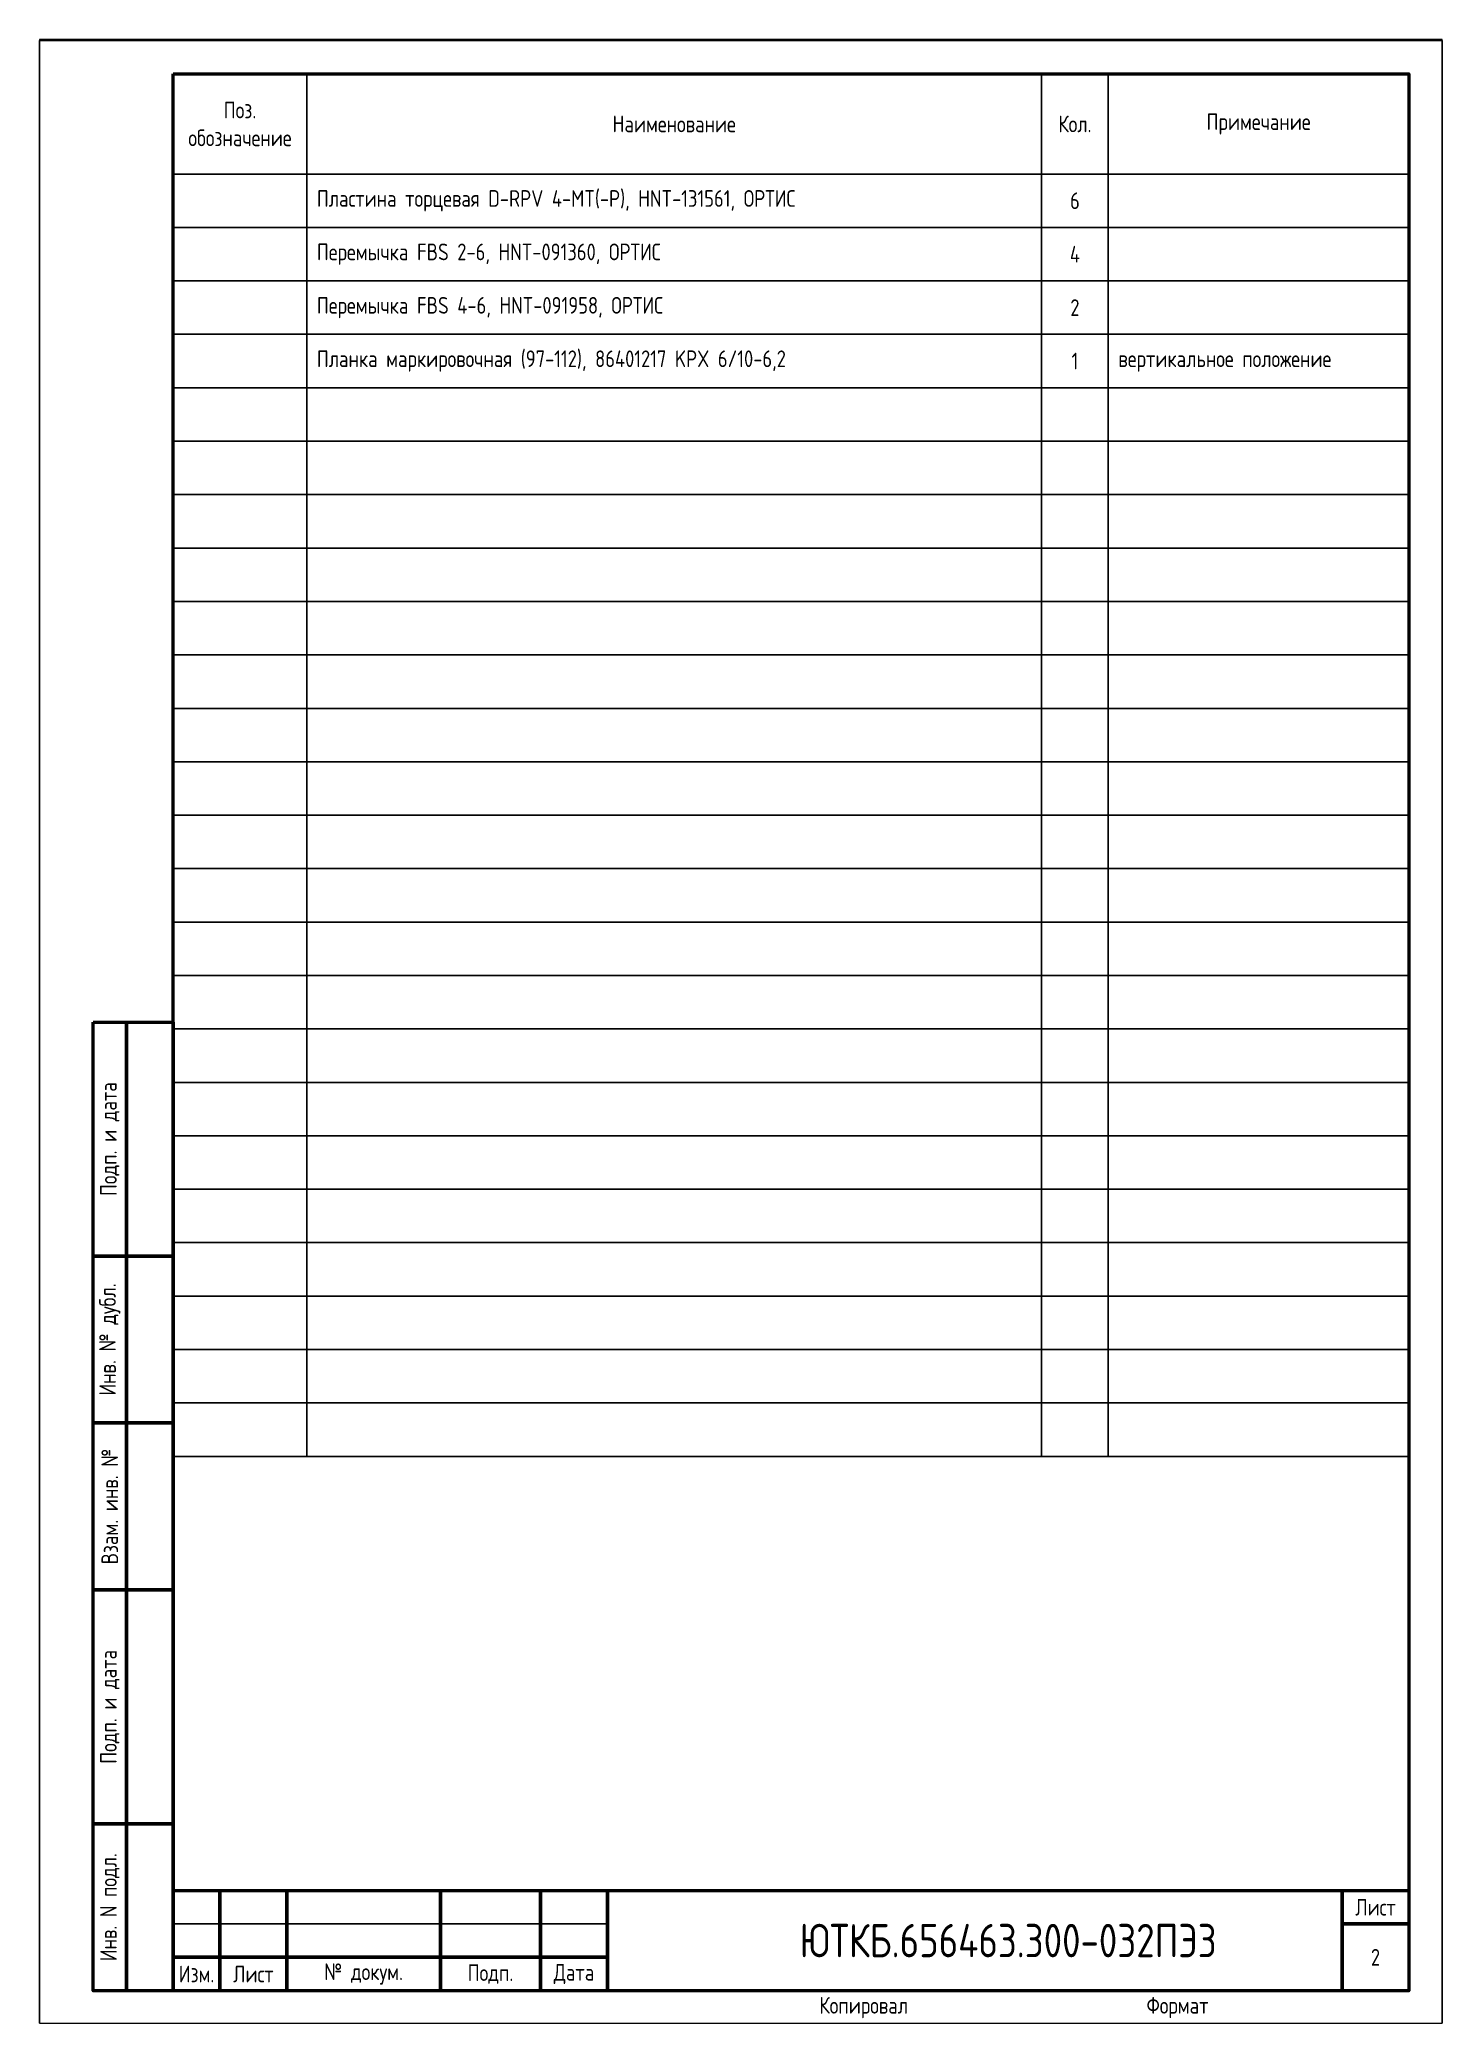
# Paper-space layout 'A4-5' of a CAD drawing. Header units: millimetres. Extents: x -87 to 31, y 22 to 188.
# The model-space entities are those that its viewports show. They can reach past a viewport. Long polylines and large blocks are cut down to what shows.
import ezdxf

# ---------------------------------------------------------------- set-up
doc = ezdxf.new("R2010")
doc.units = ezdxf.units.MM
doc.styles.add('Gost_type_A', font='GOST_0.TTF')

# ---------------------------------------------------------------- blocks, each defined once
blk = doc.blocks.new('Формат_А3')
blk.add_lwpolyline([(-420, 297), (0, 297), (0, 0), (-420, 0)], close=True)
blk = doc.blocks.new('Штамп левый нижний')
at = {"lineweight": 50}
for points in [[(-12, 145), (-7, 145), (-7, 110), (-12, 110)], [(-7, 145), (0, 145), (0, 110), (-7, 110)], [(-12, 110), (-7, 110), (-7, 85), (-12, 85)], [(-7, 110), (0, 110), (0, 85), (-7, 85)], [(-12, 85), (-7, 85), (-7, 60), (-12, 60)], [(-7, 85), (0, 85), (0, 60), (-7, 60)], [(-12, 60), (-7, 60), (-7, 25), (-12, 25)], [(-7, 60), (0, 60), (0, 25), (-7, 25)], [(-12, 25), (-7, 25), (-7, 0), (-12, 0)], [(-7, 25), (0, 25), (0, 0), (-7, 0)]]:
    blk.add_lwpolyline(points, close=True, dxfattribs=at)
at = {"char_height": 2.5, "attachment_point": 5, "rotation": 90, "style": 'Gost_type_A'}
for s, insert, width in [('Подп. и дата', (-9.5, 127.5), 35), ('Инв. № дубл.', (-9.5, 97.5), 25), ('Взам. инв. №', (-9.5, 72.5), 25), ('Подп. и дата', (-9.5, 42.5), 35), ('Инв. N подл.', (-9.5, 12.5), 25)]:
    blk.add_mtext(s, dxfattribs=dict(at, insert=insert, width=width))
blk = doc.blocks.new('Формат_А4')
blk.add_lwpolyline([(0, 297), (0, 0), (-210, 0), (-210, 297)], close=True)
at = {"lineweight": 50}
blk.add_lwpolyline([(-190, 292), (-5, 292), (-5, 5), (-190, 5)], close=True, dxfattribs=at)
blk = doc.blocks.new('Штамп малый нижний')
at = {"lineweight": 50}
for points in [[(-185, 15), (-178, 15), (-178, 5), (-185, 5)], [(-178, 15), (-168, 15), (-168, 5), (-178, 5)], [(-168, 15), (-145, 15), (-145, 5), (-168, 5)], [(-145, 15), (-130, 15), (-130, 5), (-145, 5)], [(-130, 15), (-120, 15), (-120, 5), (-130, 5)], [(-120, 15), (-10, 15), (-10, 0), (-120, 0)], [(-10, 15), (0, 15), (0, 10), (-10, 10)], [(-10, 10), (0, 10), (0, 0), (-10, 0)], [(-185, 5), (-178, 5), (-178, 0), (-185, 0)], [(-178, 5), (-168, 5), (-168, 0), (-178, 0)], [(-168, 5), (-145, 5), (-145, 0), (-168, 0)], [(-145, 5), (-130, 5), (-130, 0), (-145, 0)], [(-130, 5), (-120, 5), (-120, 0), (-130, 0)]]:
    blk.add_lwpolyline(points, close=True, dxfattribs=at)
for points in [[(-185, 15), (-178, 15), (-178, 10), (-185, 10)], [(-178, 15), (-168, 15), (-168, 10), (-178, 10)], [(-168, 15), (-145, 15), (-145, 10), (-168, 10)], [(-145, 15), (-130, 15), (-130, 10), (-145, 10)], [(-130, 15), (-120, 15), (-120, 10), (-130, 10)], [(-185, 10), (-178, 10), (-178, 5), (-185, 5)], [(-178, 10), (-168, 10), (-168, 5), (-178, 5)], [(-168, 10), (-145, 10), (-145, 5), (-168, 5)], [(-145, 10), (-130, 10), (-130, 5), (-145, 5)], [(-130, 10), (-120, 10), (-120, 5), (-130, 5)]]:
    blk.add_lwpolyline(points, close=True)
at = {"char_height": 2.5, "style": 'Gost_type_A'}
for s, insert, width, attachment_point in [('Лист', (-5, 12.5), 10, 5), ('Изм.', (-181.5, 2.5), 7, 5), ('Лист', (-173, 2.5), 10, 5), ('№ докум.', (-156.5, 2.5), 23, 5), ('Подп.', (-137.5, 2.5), 15, 5), ('Дата', (-125, 2.5), 10, 5), ('Копировал', (-75, -2.53), 13.1202, 6), ('Формат', (-30, -2.53), 13.1202, 6)]:
    blk.add_mtext(s, dxfattribs=dict(at, insert=insert, width=width, attachment_point=attachment_point))
blk = doc.blocks.new('*T24')
at = {"color": 0, "lineweight": -2, "transparency": 16777216}
for p, q in [((0, 0), (185, 0)), ((0, 0), (0, -55.45)), ((20, 0), (20, -15)), ((130, 0), (130, -47.45)), ((140, 0), (140, -55.45)), ((185, 0), (185, -120.11)), ((210, 0), (395, 0)), ((210, 0), (210, -15)), ((230, 0), (230, -15)), ((340, 0), (340, -15)), ((350, 0), (350, -47)), ((395, 0), (395, -47)), ((230, -15), (340, -15)), ((350, -15), (395, -15)), ((230, -23), (340, -23)), ((350, -23), (395, -23)), ((230, -31), (340, -31)), ((0, -38.06), (140, -38.06)), ((20, -38.06), (20, -55.45)), ((230, -39), (340, -39)), ((350, -39), (395, -39)), ((0, -47.45), (140, -47.45)), ((230, -47), (340, -47)), ((350, -47), (395, -47)), ((0, -55.45), (185, -55.45)), ((140, -63.45), (185, -63.45)), ((140, -71.45), (185, -71.45)), ((140, -79.45), (185, -79.45)), ((140, -79.45), (140, -120.11)), ((140, -87.45), (185, -87.45)), ((140, -95.45), (185, -95.45)), ((140, -103.45), (185, -103.45)), ((140, -112.11), (185, -112.11)), ((0, -120.11), (0, -144.11)), ((20, -120.11), (20, -162.55)), ((0, -128.11), (20, -128.11)), ((0, -136.11), (20, -136.11)), ((0, -144.11), (20, -144.11)), ((140, -144.11), (140, -162.55)), ((185, -144.11), (185, -208.67)), ((140, -152.11), (185, -152.11)), ((140, -162.55), (185, -162.55)), ((140, -172.21), (185, -172.21)), ((140, -180.21), (185, -180.21)), ((140, -180.21), (140, -208.67)), ((20, -190.26), (185, -190.26)), ((20, -200.67), (130, -200.67)), ((140, -200.67), (185, -200.67)), ((20, -208.67), (130, -208.67)), ((140, -208.67), (185, -208.67)), ((20, -216.67), (130, -216.67)), ((20, -224.67), (130, -224.67)), ((140, -224.67), (140, -242.92)), ((185, -224.67), (185, -242.92)), ((20, -232.67), (130, -232.67)), ((140, -232.67), (185, -232.67)), ((20, -242.92), (130, -242.92)), ((140, -242.92), (185, -242.92))]:
    blk.add_line(p, q, dxfattribs=at)
at = {"color": 0, "linetype": 'ByBlock', "lineweight": -2, "transparency": 16777216}
for p, q in [((0, -15), (185, -15)), ((20, -15), (20, -38.06)), ((210, -15), (230, -15)), ((210, -15), (210, -47)), ((230, -15), (230, -47)), ((340, -15), (350, -15)), ((340, -15), (340, -47)), ((210, -23), (230, -23)), ((340, -23), (350, -23)), ((0, -28.63), (185, -28.63)), ((210, -31), (230, -31)), ((340, -31), (395, -31)), ((140, -38.06), (185, -38.06)), ((210, -39), (230, -39)), ((340, -39), (350, -39)), ((130, -47.45), (130, -55.45)), ((140, -47.45), (185, -47.45)), ((210, -47), (230, -47)), ((210, -47), (210, -207)), ((230, -47), (230, -207)), ((340, -47), (350, -47)), ((340, -47), (340, -207)), ((350, -47), (350, -207)), ((395, -47), (395, -207)), ((0, -55.45), (0, -120.11)), ((20, -55.45), (20, -120.11)), ((130, -55.45), (130, -180.21)), ((140, -55.45), (140, -79.45)), ((210, -55), (395, -55)), ((0, -63.45), (140, -63.45)), ((210, -63), (395, -63)), ((210, -71), (395, -71)), ((0, -71.45), (140, -71.45)), ((0, -79.45), (140, -79.45)), ((210, -79), (395, -79)), ((0, -87.45), (140, -87.45)), ((210, -87), (395, -87)), ((210, -95), (395, -95)), ((0, -95.45), (140, -95.45)), ((0, -103.45), (140, -103.45)), ((210, -103), (395, -103)), ((0, -112.11), (140, -112.11)), ((210, -111), (395, -111)), ((0, -120.11), (140, -120.11)), ((140, -120.11), (185, -120.11)), ((140, -120.11), (140, -144.11)), ((185, -120.11), (185, -144.11)), ((210, -119), (395, -119)), ((210, -127), (395, -127)), ((20, -128.11), (185, -128.11)), ((20, -136.11), (185, -136.11)), ((210, -135), (395, -135)), ((20, -144.11), (185, -144.11)), ((210, -143), (395, -143)), ((210, -151), (395, -151)), ((20, -152.11), (140, -152.11)), ((210, -159), (395, -159)), ((0, -162.55), (0, -242.92)), ((20, -162.55), (140, -162.55)), ((20, -162.55), (20, -242.92)), ((140, -162.55), (140, -180.21)), ((210, -167), (395, -167)), ((0, -172.21), (20, -172.21)), ((20, -172.21), (140, -172.21)), ((210, -175), (395, -175)), ((0, -180.21), (20, -180.21)), ((20, -180.21), (140, -180.21)), ((130, -180.21), (130, -242.92)), ((210, -183), (395, -183)), ((210, -191), (395, -191)), ((0, -200.67), (20, -200.67)), ((130, -200.67), (140, -200.67)), ((210, -199), (395, -199)), ((210, -207), (395, -207)), ((0, -208.67), (20, -208.67)), ((130, -208.67), (140, -208.67)), ((140, -208.67), (140, -224.67)), ((185, -208.67), (185, -224.67)), ((0, -216.67), (20, -216.67)), ((130, -216.67), (185, -216.67)), ((0, -224.67), (20, -224.67)), ((130, -224.67), (185, -224.67)), ((0, -232.67), (20, -232.67)), ((130, -232.67), (140, -232.67)), ((0, -242.92), (20, -242.92)), ((130, -242.92), (140, -242.92))]:
    blk.add_line(p, q, dxfattribs=at)
at = {"color": 0, "lineweight": 0, "transparency": 16777216}
for p, q in [((0, -144.11), (0, -162.55)), ((0, -152.11), (20, -152.11)), ((0, -162.55), (20, -162.55)), ((0, -190.26), (20, -190.26))]:
    blk.add_line(p, q, dxfattribs=at)
at = {"transparency": 16777216, "char_height": 2.5, "style": 'Gost_type_A'}
for s, insert, width, attachment_point in [('Поз. обозначение', (10, -7.5), 17, 5), ('Примечание', (162.5, -7.5), 42, 5), ('Поз. обозначение', (220, -7.5), 17, 5), ('Примечание', (372.5, -7.5), 42, 5), ('Наименование', (75, -7.5), 107, 5), ('Кол.', (135, -7.5), 7, 5), ('Наименование', (285, -7.5), 107, 5), ('Кол.', (345, -7.5), 7, 5), ('Интеллектуальное электронное устройство ЮНИТ-М510-ДЗШ-Р102-К101-х-В101-М1С4.0С00-С01.03, НЛПР.656122.602-02, ООО Юнител Инжиниринг ', (22, -21.81), 106, 4), ('{\\C0;Пластина торцевая D-RPV 4-MT(-P), HNT-131561, ОРТИС}', (231.5, -19), 107, 4), ('6', (345, -19), 7, 5), ('A1-A3', (10, -21.81), 18, 5), ('3', (135, -21.81), 7, 5), ('{\\C0;Перемычка FBS 2-6, HNT-091360, ОРТИС}', (231.5, -27), 107, 4), ('4', (345, -27), 7, 5), ('{\\C0;Блок интерфейсный ИЧМ ЮНИТ-ИЧМ-СУГР-К-С, ТУ 27.12.23-609-61775353-2024, ООО Юнител Инжиниринг}', (22, -33.34), 106, 4), ('A1.1-A3.1', (10, -33.34), 18, 5), ('3', (135, -33.34), 7, 5), ('{\\C0;Перемычка FBS 4-6, HNT-091958, ОРТИС}', (231.5, -35), 107, 4), ('2', (345, -35), 7, 5), ('EL1', (10, -42.75), 18, 5), ('{\\C0;Светильник светодиодный ЖКХ-08 Д с кабелем 3 м, 5000 К, ТУ 3461-009-01281952-2018, Фокус }', (22, -42.75), 106, 4), ('2', (135, -42.75), 7, 5), ('Планка маркировочная (97-112), 86401217 KPX 6/10-6,2', (231.5, -43), 107, 4), ('1', (345, -43), 7, 5), ('HL1', (10, -51.45), 18, 5), ('{\\C256;Лампа СКЛ 14Н-2-Ж-2-220 П Ч IP65 ЯШГК.433137.068 ТУ, Протон-Импульс}', (22, -51.45), 106, 4), ('1', (135, -51.45), 7, 5), ('Перемычка ПС 2-8, 15000020, СТЭЗ ', (21.5, -83.45), 107, 4), ('33', (135, -83.45), 7, 5), ('11', (135, -91.45), 7, 5), ('Маркировочная планка (1-14) (14,12,10,8,6,4,2; 13,11,9,7,5,3,1), 86401256 KPX 8/10-8,2', (21.5, -99.45), 107, 4), ('11', (135, -99.45), 7, 5), ('{\\C256;Блок испытательный, в составе:}', (21.5, -107.78), 107, 4), ('Блок базовый ЭПББ 4+1, 111505, ТУ 27.33.13-001-53942713-2023, ЭПРОМ', (21.5, -116.11), 107, 4), ('2', (135, -116.11), 7, 5), ('Крышка рабочая ЭПРК 4+1, 121505, ТУ 27.33.13-001-53942713-2023, ЭПРОМ', (21.5, -124.11), 107, 4), ('2', (135, -124.11), 7, 5), ('Маркировочная планка (1-10) (2,4.6,8,10; 1,3,5,7,9), 86401256 KPX 8/10-8,2', (21.5, -132.11), 107, 4), ('2', (135, -132.11), 7, 5), ('Маркировочная планка (1-10) (10,8,6,4,2; 9,7,5,3,1), 86401256 KPX 8/10-8,2', (21.5, -140.11), 107, 4), ('2', (135, -140.11), 7, 5), ('в составе позиции{\\C0; EL1}', (141.5, -167.38), 42, 4), ('м', (141.5, -176.21), 42, 4), ('{\\C0;Соединитель электрический RUT 6-RTK/S, HNT-090374, ТУ 27.33.13-001-54070557-2024, ГОСТ IEC 60947-7-1-2016, ОРТИС}', (21.5, -195.46), 107, 4), ('{\\C0;Пластина торцевая D-RUT 6-RTK, HNT-090665, ОРТИС}', (21.5, -204.67), 107, 4), ('Перемычка коммутационная SB 2-RTK/S, HNT-090979, ОРТИС', (21.5, -212.67), 107, 4), ('Перемычка FB 2-RTK/S, HNT-091821, ОРТИС', (21.5, -220.67), 107, 4), ('Планка маркировочная (1-96), 86401256 KPX 8/10-8,2', (21.5, -228.67), 107, 4), ('1', (135, -228.67), 7, 5), ('{\\C0;Соединитель электрический RPV 4-MT(-P), HNT-131560, ТУ 27.33.13-001-54070557-2024, ГОСТ IEC 60947-7-1-2016, ОРТИС }', (21.5, -237.79), 107, 4), ('16', (135, -237.79), 7, 5)]:
    blk.add_mtext(s, dxfattribs=dict(at, insert=insert, width=width, attachment_point=attachment_point))
at = {"color": 0, "transparency": 16777216, "char_height": 2.5, "style": 'Gost_type_A'}
for s, insert, width, attachment_point in [('вертикальное положение', (351.5, -43), 42, 4), ('SG1 - SG11', (10, -59.45), 18, 5), ('{\\C256;Блок испытательный, в составе:}', (22, -59.45), 106, 4), ('{\\C256;Блок базовый ЭПББ 6+1, 111507, ТУ 27.33.13-001-53942713-2023, НПП "ЭПРОМ"}', (22, -67.45), 106, 4), ('11', (135, -67.45), 7, 5), ('{\\C256;Крышка рабочая ЭПРК 6+1, 121507, ТУ 27.33.13-001-53942713-2023, НПП "ЭПРОМ"}', (22, -75.45), 106, 4), ('11', (135, -75.45), 7, 5), ('Маркировочная планка (1-14) (2,4.6,8,10,12,14; 1,3,5,7,9,11,13){\\C256;, 86401256 KPX 8/10-8,2}', (21.5, -91.45), 107, 4), ('горизонтальное положение', (141.5, -91.45), 42, 4), ('горизонтальное положение', (141.5, -99.45), 42, 4), ('SG12, SG13', (10, -107.78), 18, 5), ('горизонтальное положение', (141.5, -132.11), 42, 4), ('горизонтальное положение', (141.5, -140.11), 42, 4), ('{\\C256;SQ1 - SQ4}', (10, -148.11), 17, 5), ('{\\C256;Выключатель путевой ВВП11-10А313-20У311, ТУ 3428-155-00216823-2005, ВНИИР }', (21.5, -148.11), 107, 4), ('4', (135, -148.11), 7, 5), ('{\\C256;Блок-приставка конденсаторная ЮНИТ-БК-02, ТУ 27.12.31-601-61775353-2016, }ООО Юнител Инжиниринг', (21.5, -157.33), 107, 4), ('3', (138.5, -153.61), 7, 3), ('UZ1 - UZ3', (10, -157.33), 17, 5), ('WE1, WE3', (10, -167.38), 17, 5), ('Кабель 3 м 2х0,75, Фокус', (21.5, -167.38), 107, 4), ('2', (135, -167.38), 7, 5), ('WE2, WE4', (10, -176.21), 17, 5), ('{\\C0;Провод ПВСнг(А)-LS 2х0,75}', (21.5, -176.21), 107, 4), ('8', (135, -176.21), 7, 5), ('WE5 -WE7', (10, -185.24), 17, 5), ('{\\C256;Патч-корд экранированный, категории 5е, FTP серый PC-FTP-RJ45-Cat.5e-1,5m-LSZH, 8871c, Cabeus}', (21.5, -185.24), 107, 4), ('3', (135, -185.24), 7, 5), ('{\\C256;X:1-X:96}', (10, -195.46), 17, 5), ('96', (135, -195.46), 7, 5), ('13', (135, -204.67), 7, 5), ('33', (135, -212.67), 7, 5), ('11', (135, -220.67), 7, 5), ('вертикальное положение', (141.5, -228.67), 42, 4), ('{\\C256;X:97-X:112}', (10, -237.79), 17, 5)]:
    blk.add_mtext(s, dxfattribs=dict(at, insert=insert, width=width, attachment_point=attachment_point))
blk = doc.blocks.new('*T34')
at = {"color": 0, "lineweight": -2, "transparency": 16777216}
for p, q in [((0, 0), (185, 0)), ((0, 0), (0, -15)), ((20, 0), (20, -15)), ((130, 0), (130, -15)), ((140, 0), (140, -47)), ((185, 0), (185, -47)), ((20, -23), (130, -23)), ((140, -23), (185, -23)), ((20, -31), (130, -31)), ((20, -39), (130, -39)), ((140, -39), (185, -39)), ((20, -47), (130, -47)), ((140, -47), (185, -47))]:
    blk.add_line(p, q, dxfattribs=at)
at = {"color": 0, "linetype": 'ByBlock', "lineweight": -2, "transparency": 16777216}
for p, q in [((0, -15), (185, -15)), ((0, -15), (0, -47)), ((20, -15), (20, -47)), ((130, -15), (130, -47)), ((0, -23), (20, -23)), ((130, -23), (140, -23)), ((0, -31), (20, -31)), ((130, -31), (185, -31)), ((0, -39), (20, -39)), ((130, -39), (140, -39)), ((0, -47), (20, -47)), ((0, -47), (0, -207)), ((20, -47), (20, -207)), ((130, -47), (140, -47)), ((130, -47), (130, -207)), ((140, -47), (140, -207)), ((185, -47), (185, -207)), ((0, -55), (185, -55)), ((0, -63), (185, -63)), ((0, -71), (185, -71)), ((0, -79), (185, -79)), ((0, -87), (185, -87)), ((0, -95), (185, -95)), ((0, -103), (185, -103)), ((0, -111), (185, -111)), ((0, -119), (185, -119)), ((0, -127), (185, -127)), ((0, -135), (185, -135)), ((0, -143), (185, -143)), ((0, -151), (185, -151)), ((0, -159), (185, -159)), ((0, -167), (185, -167)), ((0, -175), (185, -175)), ((0, -183), (185, -183)), ((0, -191), (185, -191)), ((0, -199), (185, -199)), ((0, -207), (185, -207))]:
    blk.add_line(p, q, dxfattribs=at)
at = {"transparency": 16777216, "char_height": 2.5, "style": 'Gost_type_A'}
for s, insert, width, attachment_point in [('Поз. обозначение', (10, -7.5), 17, 5), ('Примечание', (162.5, -7.5), 42, 5), ('Наименование', (75, -7.5), 107, 5), ('Кол.', (135, -7.5), 7, 5), ('{\\C0;Пластина торцевая D-RPV 4-MT(-P), HNT-131561, ОРТИС}', (21.5, -19), 107, 4), ('6', (135, -19), 7, 5), ('{\\C0;Перемычка FBS 2-6, HNT-091360, ОРТИС}', (21.5, -27), 107, 4), ('4', (135, -27), 7, 5), ('{\\C0;Перемычка FBS 4-6, HNT-091958, ОРТИС}', (21.5, -35), 107, 4), ('2', (135, -35), 7, 5), ('Планка маркировочная (97-112), 86401217 KPX 6/10-6,2', (21.5, -43), 107, 4), ('1', (135, -43), 7, 5)]:
    blk.add_mtext(s, dxfattribs=dict(at, insert=insert, width=width, attachment_point=attachment_point))
at = {"color": 0, "transparency": 16777216, "insert": (141.5, -43), "char_height": 2.5, "width": 42, "attachment_point": 4, "style": 'Gost_type_A'}
blk.add_mtext('вертикальное положение', dxfattribs=at)

msp = doc.modelspace()

# ---------------------------------------------------------------- block references
at = {"color": 1}
for name, p in [('Формат_А4', (-210, -0.12)), ('Формат_А4', (0, -0.12)), ('Формат_А3', (420, -0.12)), ('Штамп левый нижний', (-190, 4.88)), ('Штамп малый нижний', (-5, 4.88))]:
    msp.add_blockref(name, p, dxfattribs=at)
for name, p in [('*T24', (-400, 291.88)), ('*T34', (-190, 291.88))]:
    msp.add_blockref(name, p)

# ---------------------------------------------------------------- texts
at = {"attachment_point": 5, "style": 'Gost_type_A'}
for s, insert, char_height, width in [('ЮТКБ.656463.300-032ПЭ3', (-65, 12.38), 5, 120), ('2', (-10, 9.88), 2.5, 10)]:
    msp.add_mtext(s, dxfattribs=dict(at, insert=insert, char_height=char_height, width=width))

psp = doc.layouts.new('A4-5')

# ---------------------------------------------------------------- viewports
at = {"layer": '0'}
psp.add_viewport(center=(-27.88, 105.01), size=(117.59, 166.304), view_center_point=(-105, 148.5), view_height=297, dxfattribs=at)

doc.saveas('drawing.dxf')
